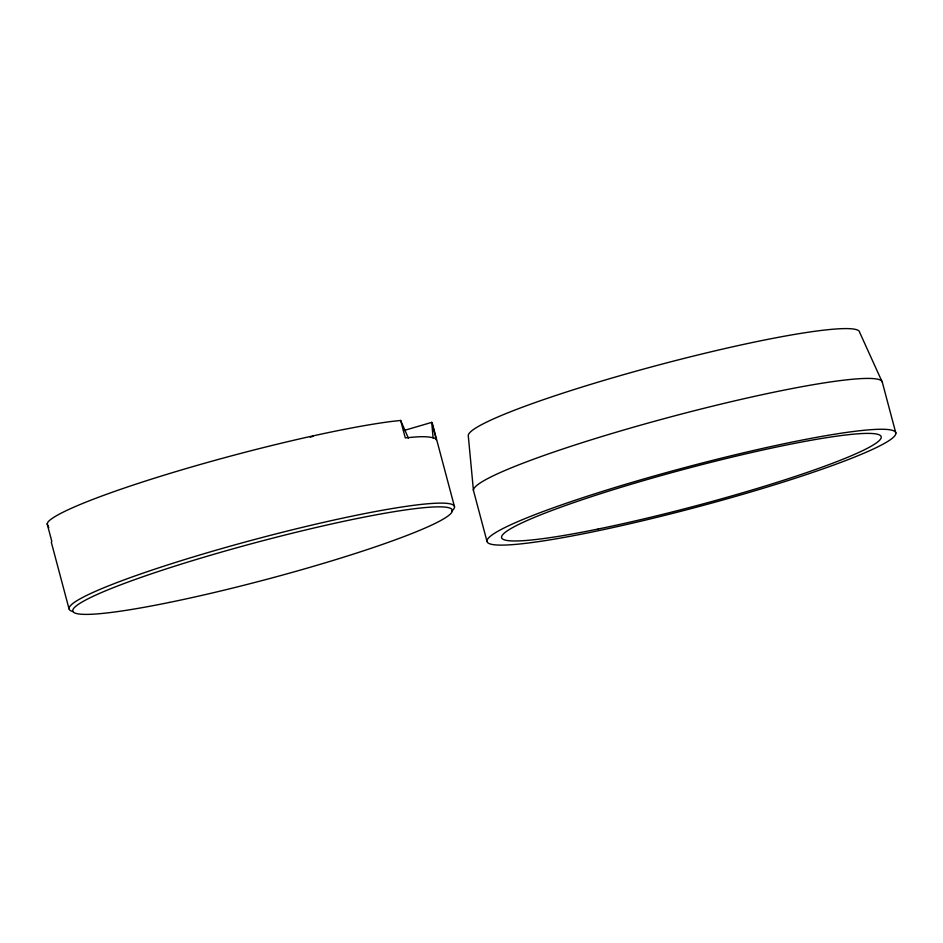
<?xml version="1.0" encoding="UTF-8"?>
<svg xmlns="http://www.w3.org/2000/svg" width="943" height="943" viewBox="0 0 943 943"><rect width="100%" height="100%" fill="white"/><g stroke="black" fill="none" stroke-linecap="round" stroke-linejoin="round"><path stroke-width="1.41" d="M68.992 608.695L51.323 542.284L51.794 541.282L47.15 523.848L48.081 521.856A199.409 19.461 -14.9 0 1 187.645 468.129A199.409 19.461 -14.9 0 1 391.168 421.497L400.645 420.448L408.413 438.236M310.259 437.128L313.076 436.303M403.521 430.633L431.729 422.381L432.2 422.9L454.514 506.745M895.85 433.12A211.491 20.64 -14.9 0 0 587.371 496.207A211.491 20.64 -14.9 0 0 591.002 532.229A211.491 20.64 -14.9 0 0 895.85 433.12L882.318 382.269L859.639 332.29A202.427 19.756 -14.9 0 0 661.951 364.128A202.427 19.756 -14.9 0 0 468.282 435.772L473.433 490.395L486.965 541.247M47.15 523.848L48.812 527.656M400.645 420.448L405.278 437.894C415.097 437.057 425.293 435.525 434.935 438.212L436.373 439.815L431.729 422.381L433.108 438.035M73.082 611.535A199.409 19.461 -14.9 0 1 258.512 538.453A199.409 19.461 -14.9 0 1 451.65 511.177M473.433 490.395A211.491 20.64 -14.9 0 1 675.777 415.545A211.491 20.64 -14.9 0 1 882.318 382.269M169.292 602.447A196.38 19.166 -14.9 0 0 452.357 510.422A196.38 19.166 -14.9 0 0 165.921 569.006A196.38 19.166 -14.9 0 0 169.292 602.447M598.18 529.011A196.38 19.166 -14.9 0 0 881.245 436.986A196.38 19.166 -14.9 0 0 594.809 495.558A196.38 19.166 -14.9 0 0 598.18 529.011"/></g></svg>
